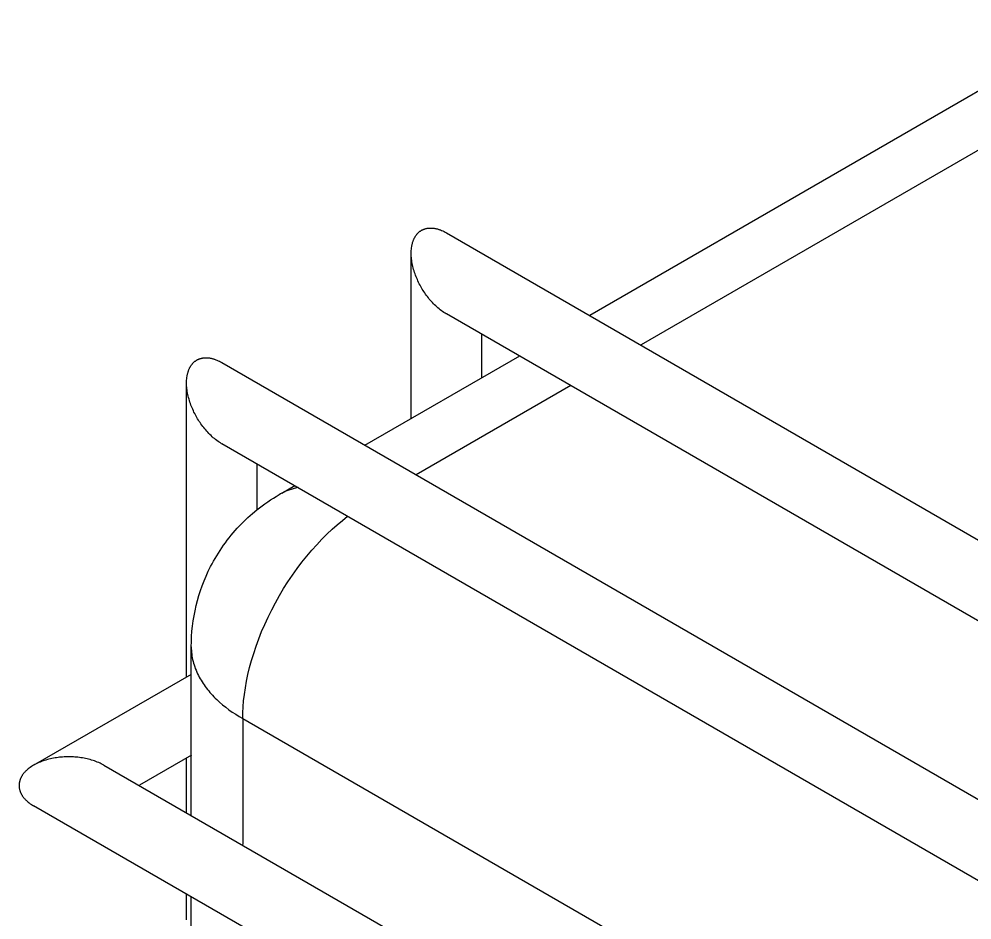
# Model space of a CAD drawing. Header units: millimetres. Extents: x 1.5 to 37.9, y -0.3 to 12.6.
# Drawn here: x 34.913 to 35.455, y 3.532 to 4.044 of the extents above; entities that cross this region are included whole.
import ezdxf

# ---------------------------------------------------------------- set-up
doc = ezdxf.new("R2010")
doc.units = ezdxf.units.MM
doc.layers.add('0.3', color=4, linetype='Continuous', lineweight=20)

msp = doc.modelspace()

# ---------------------------------------------------------------- linework, layer by layer
at = {"layer": '0.3', "lineweight": -3}
for points in [[(35.238, 3.876), (35.52972, 4.04442)], [(35.55915, 4.02759), (35.26719, 3.85903)], [(35.14216, 3.92425), (35.14238, 3.92437), (35.14261, 3.92449), (35.14284, 3.92461), (35.14307, 3.92471), (35.14331, 3.92481), (35.14355, 3.92491), (35.14379, 3.925), (35.14404, 3.92508), (35.14429, 3.92515), (35.14454, 3.92522), (35.14479, 3.92528), (35.14504, 3.92534), (35.1453, 3.92539), (35.14556, 3.92544), (35.14582, 3.92547), (35.14608, 3.92551), (35.14637, 3.92553), (35.14666, 3.92555), (35.14695, 3.92557), (35.14724, 3.92557), (35.14753, 3.92557), (35.14782, 3.92556), (35.14811, 3.92555), (35.14841, 3.92553), (35.14872, 3.9255), (35.14904, 3.92546), (35.14936, 3.92542), (35.14967, 3.92537), (35.14999, 3.92531), (35.1503, 3.92525), (35.15062, 3.92518), (35.15094, 3.9251), (35.15127, 3.92501), (35.15161, 3.92491), (35.15194, 3.92481), (35.15228, 3.9247), (35.15261, 3.92458), (35.15294, 3.92446), (35.1536, 3.92419), (35.15429, 3.92389), (35.15496, 3.92357), (35.15563, 3.92322), (35.1563, 3.92285)], [(35.1363, 3.9113), (35.13631, 3.91206), (35.13634, 3.91282), (35.1364, 3.91357), (35.13648, 3.91431), (35.13658, 3.91501), (35.13664, 3.91536), (35.13671, 3.91571), (35.13678, 3.91605), (35.13686, 3.9164), (35.13694, 3.91673), (35.13703, 3.91707), (35.13712, 3.91738), (35.13722, 3.91769), (35.13732, 3.918), (35.13743, 3.9183), (35.13754, 3.9186), (35.13766, 3.91889), (35.13779, 3.91919), (35.13792, 3.91947), (35.13805, 3.91974), (35.13818, 3.92), (35.13832, 3.92026), (35.13847, 3.92051), (35.13862, 3.92076), (35.13878, 3.921), (35.13894, 3.92124), (35.1391, 3.92148), (35.13926, 3.92169), (35.13943, 3.92189), (35.13959, 3.9221), (35.13977, 3.92229), (35.13994, 3.92249), (35.14012, 3.92267), (35.14031, 3.92286), (35.1405, 3.92303), (35.14069, 3.9232), (35.14089, 3.92337), (35.14109, 3.92353), (35.14129, 3.92369), (35.1415, 3.92384), (35.14172, 3.92398), (35.14193, 3.92412), (35.14216, 3.92425)], [(35.1563, 3.92285), (35.9034, 3.4915)], [(35.1363, 3.81728), (35.1363, 3.9113)], [(35.14216, 3.89159), (35.14173, 3.89235), (35.14131, 3.89311), (35.14091, 3.89388), (35.14053, 3.89466), (35.14015, 3.89545), (35.13979, 3.89624), (35.13945, 3.89703), (35.13912, 3.89783), (35.1388, 3.89866), (35.1385, 3.8995), (35.13821, 3.90034), (35.13794, 3.90118), (35.13769, 3.90203), (35.13746, 3.90288), (35.13724, 3.90374), (35.13705, 3.90459), (35.13688, 3.90544), (35.13673, 3.90629), (35.1366, 3.90714), (35.13649, 3.90798), (35.13641, 3.9088), (35.13635, 3.90962), (35.13631, 3.91044), (35.1363, 3.91125)], [(35.15626, 3.87668), (35.15556, 3.8771), (35.15487, 3.87754), (35.15419, 3.878), (35.15352, 3.87849), (35.15284, 3.879), (35.15217, 3.87954), (35.15151, 3.88009), (35.15087, 3.88066), (35.15022, 3.88126), (35.14959, 3.88187), (35.14897, 3.8825), (35.14836, 3.88314), (35.14776, 3.8838), (35.14718, 3.88447), (35.14661, 3.88515), (35.14605, 3.88584), (35.14552, 3.88652), (35.145, 3.88722), (35.14449, 3.88792), (35.144, 3.88864), (35.14352, 3.88936), (35.14305, 3.8901), (35.1426, 3.89084), (35.14216, 3.89159)], [(35.8634, 3.46841), (35.1563, 3.87666)], [(35.1763, 3.86511), (35.1763, 3.84038)], [(35.00847, 3.8375), (35.00848, 3.83826), (35.00852, 3.83902), (35.00857, 3.83977), (35.00866, 3.84051), (35.00876, 3.84121), (35.00882, 3.84156), (35.00888, 3.84191), (35.00895, 3.84225), (35.00903, 3.8426), (35.00912, 3.84293), (35.00921, 3.84327), (35.0093, 3.84358), (35.00939, 3.84389), (35.0095, 3.8442), (35.0096, 3.8445), (35.00972, 3.8448), (35.00984, 3.8451), (35.00996, 3.84539), (35.0101, 3.84567), (35.01022, 3.84594), (35.01036, 3.8462), (35.0105, 3.84646), (35.01064, 3.84671), (35.01079, 3.84696), (35.01095, 3.8472), (35.01111, 3.84744), (35.01128, 3.84768), (35.01144, 3.84789), (35.0116, 3.84809), (35.01177, 3.8483), (35.01194, 3.84849), (35.01212, 3.84869), (35.0123, 3.84887), (35.01248, 3.84906), (35.01267, 3.84923), (35.01286, 3.8494), (35.01306, 3.84957), (35.01326, 3.84973), (35.01347, 3.84989), (35.01368, 3.85004), (35.01389, 3.85018), (35.01411, 3.85032), (35.01433, 3.85045)], [(35.01433, 3.85045), (35.01456, 3.85057), (35.01478, 3.85069), (35.01501, 3.85081), (35.01525, 3.85091), (35.01549, 3.85101), (35.01573, 3.85111), (35.01597, 3.8512), (35.01621, 3.85128), (35.01646, 3.85135), (35.01671, 3.85142), (35.01696, 3.85149), (35.01722, 3.85154), (35.01748, 3.85159), (35.01774, 3.85164), (35.018, 3.85167), (35.01826, 3.85171), (35.01854, 3.85173), (35.01883, 3.85175), (35.01912, 3.85177), (35.01941, 3.85177), (35.0197, 3.85177), (35.02, 3.85176), (35.02029, 3.85175), (35.02058, 3.85173), (35.0209, 3.8517), (35.02121, 3.85166), (35.02153, 3.85162), (35.02185, 3.85157), (35.02216, 3.85151), (35.02248, 3.85145), (35.02279, 3.85138), (35.02311, 3.8513), (35.02345, 3.85121), (35.02378, 3.85111), (35.02412, 3.85101), (35.02445, 3.8509), (35.02478, 3.85078), (35.02512, 3.85066), (35.02578, 3.85039), (35.02646, 3.85009), (35.02714, 3.84977), (35.02781, 3.84942), (35.02847, 3.84905)], [(35.10999, 3.8021), (35.19806, 3.85294)], [(35.02847, 3.84905), (35.77558, 3.41771)], [(35.00847, 3.67022), (35.00847, 3.8375)], [(35.01433, 3.81779), (35.0139, 3.81855), (35.01349, 3.81931), (35.01309, 3.82008), (35.0127, 3.82086), (35.01233, 3.82165), (35.01197, 3.82244), (35.01163, 3.82323), (35.0113, 3.82404), (35.01098, 3.82486), (35.01067, 3.8257), (35.01039, 3.82654), (35.01012, 3.82738), (35.00987, 3.82823), (35.00963, 3.82908), (35.00942, 3.82994), (35.00923, 3.83079), (35.00905, 3.83164), (35.0089, 3.83249), (35.00877, 3.83334), (35.00867, 3.83418), (35.00858, 3.835), (35.00852, 3.83582), (35.00849, 3.83664), (35.00847, 3.83745)], [(35.22716, 3.83592), (35.13918, 3.78513)], [(35.02843, 3.80288), (35.02773, 3.8033), (35.02705, 3.80374), (35.02637, 3.8042), (35.0257, 3.80469), (35.02502, 3.8052), (35.02435, 3.80574), (35.02369, 3.80629), (35.02304, 3.80686), (35.0224, 3.80746), (35.02176, 3.80807), (35.02114, 3.8087), (35.02053, 3.80934), (35.01994, 3.81), (35.01935, 3.81067), (35.01878, 3.81135), (35.01822, 3.81204), (35.01769, 3.81272), (35.01718, 3.81342), (35.01667, 3.81412), (35.01618, 3.81484), (35.0157, 3.81556), (35.01523, 3.8163), (35.01477, 3.81704), (35.01433, 3.81779)], [(35.73558, 3.39461), (35.02847, 3.80286)], [(35.04847, 3.79131), (35.04847, 3.76521)], [(35.01115, 3.68729), (35.0112, 3.69027), (35.01133, 3.69323), (35.01155, 3.69619), (35.01186, 3.69914), (35.01225, 3.70207), (35.01273, 3.70499), (35.0133, 3.70789), (35.01395, 3.71077), (35.01468, 3.71363), (35.0155, 3.71647), (35.01641, 3.71929), (35.0174, 3.72208), (35.01847, 3.72484), (35.01962, 3.72757), (35.02086, 3.73027), (35.02217, 3.73294), (35.023, 3.73451), (35.02386, 3.73608), (35.02474, 3.73762), (35.02565, 3.73915), (35.02658, 3.74066), (35.02755, 3.74216), (35.02853, 3.74364), (35.02955, 3.7451), (35.03059, 3.74654), (35.03166, 3.74796), (35.03275, 3.74936), (35.03386, 3.75075), (35.035, 3.75211), (35.03617, 3.75346), (35.03736, 3.75478), (35.03857, 3.75609), (35.04094, 3.7585), (35.04338, 3.76083), (35.04591, 3.76308), (35.0485, 3.76524), (35.05001, 3.76643), (35.05154, 3.76759), (35.0531, 3.76872), (35.05467, 3.76981), (35.05626, 3.77088), (35.05787, 3.77192), (35.0595, 3.77292), (35.06115, 3.7739)], [(35.06269, 3.77473), (35.06188, 3.77431), (35.06109, 3.77386)], [(35.06266, 3.77477), (35.07005, 3.77903)], [(35.07225, 3.77794), (35.07099, 3.77768), (35.07037, 3.77754), (35.06975, 3.77739), (35.06913, 3.77722), (35.06852, 3.77705), (35.06792, 3.77687), (35.06732, 3.77667), (35.06672, 3.77646), (35.06613, 3.77625), (35.06554, 3.77602), (35.06496, 3.77578), (35.06438, 3.77554), (35.06381, 3.77528), (35.06325, 3.77501), (35.06269, 3.77473)], [(35.04044, 3.64647), (35.0405, 3.64975), (35.04067, 3.65314), (35.04096, 3.65664), (35.04137, 3.66024), (35.04192, 3.66393), (35.0426, 3.66772), (35.04341, 3.67159), (35.04436, 3.67553), (35.04545, 3.67953), (35.04667, 3.68359), (35.04804, 3.68768), (35.04955, 3.69181), (35.05119, 3.69595), (35.05296, 3.70009), (35.05487, 3.70423), (35.0569, 3.70834), (35.05905, 3.71242), (35.06131, 3.71644), (35.06368, 3.72041), (35.06615, 3.72429), (35.06871, 3.7281), (35.07135, 3.7318), (35.07406, 3.73539), (35.07683, 3.73887), (35.07966, 3.74222), (35.08253, 3.74543), (35.08543, 3.7485), (35.08835, 3.75142), (35.09129, 3.75419), (35.09424, 3.75681), (35.09718, 3.75927), (35.10011, 3.76156)], [(35.01115, 3.68734), (35.01117, 3.6863), (35.01121, 3.68526), (35.01129, 3.68422), (35.01141, 3.68318), (35.01155, 3.68214), (35.01173, 3.68111), (35.01194, 3.68007), (35.01218, 3.67905), (35.01245, 3.67802), (35.01275, 3.677), (35.01309, 3.67599), (35.01345, 3.67498), (35.01385, 3.67397), (35.01428, 3.67298), (35.01473, 3.67198), (35.01522, 3.671)], [(35.01115, 3.59127), (35.01115, 3.68729)], [(34.92271, 3.6207), (35.0113, 3.67185)], [(35.01522, 3.671), (35.0157, 3.67009), (35.0162, 3.66918), (35.01673, 3.66828), (35.01728, 3.66739), (35.01786, 3.66651), (35.01846, 3.66563), (35.01908, 3.66477), (35.01972, 3.66391), (35.02039, 3.66306), (35.02107, 3.66222), (35.02178, 3.66139), (35.02251, 3.66057), (35.02325, 3.65976), (35.02402, 3.65896), (35.0248, 3.65817), (35.02561, 3.65739), (35.02726, 3.65587), (35.02899, 3.65439), (35.03077, 3.65295), (35.03261, 3.65156), (35.0345, 3.65022), (35.03644, 3.64892), (35.03842, 3.64767), (35.04044, 3.64647)], [(35.04044, 3.64647), (35.60613, 3.31987)], [(35.04044, 3.64647), (35.04044, 3.57488)], [(34.94144, 3.62475), (34.94057, 3.62475), (34.9397, 3.62472), (34.93884, 3.62468), (34.93797, 3.62463), (34.9371, 3.62456), (34.93624, 3.62447), (34.93538, 3.62437), (34.93452, 3.62426), (34.93364, 3.62412), (34.93276, 3.62397), (34.93189, 3.62379), (34.93103, 3.62361), (34.93017, 3.6234), (34.92931, 3.62318), (34.92847, 3.62293), (34.92763, 3.62267), (34.92681, 3.6224), (34.926, 3.6221), (34.9252, 3.62179), (34.92441, 3.62146), (34.92366, 3.62112), (34.92292, 3.62077), (34.9222, 3.62039), (34.92149, 3.62)], [(34.9614, 3.62), (34.96069, 3.62039), (34.95997, 3.62077), (34.95923, 3.62112), (34.95847, 3.62146), (34.95769, 3.62179), (34.95689, 3.6221), (34.95608, 3.6224), (34.95526, 3.62267), (34.95442, 3.62293), (34.95357, 3.62318), (34.95272, 3.6234), (34.95186, 3.62361), (34.95099, 3.62379), (34.95012, 3.62397), (34.94925, 3.62412), (34.94837, 3.62426), (34.94751, 3.62437), (34.94665, 3.62447), (34.94579, 3.62456), (34.94492, 3.62463), (34.94405, 3.62468), (34.94318, 3.62472), (34.94231, 3.62475), (34.94144, 3.62475)], [(35.01129, 3.62566), (34.98173, 3.60859)], [(35.00847, 3.59282), (35.00847, 3.62403)], [(34.92144, 3.61997), (34.92079, 3.61958), (34.92015, 3.61917), (34.91953, 3.61875), (34.91893, 3.61831), (34.91837, 3.61787), (34.9181, 3.61764), (34.91783, 3.61741), (34.91757, 3.61718), (34.91731, 3.61694), (34.91706, 3.6167), (34.91681, 3.61645), (34.91659, 3.61622), (34.91637, 3.61598), (34.91616, 3.61574), (34.91595, 3.61549), (34.91575, 3.61524), (34.91555, 3.61499), (34.91536, 3.61474), (34.91518, 3.61448), (34.91501, 3.61424), (34.91485, 3.61399), (34.9147, 3.61374), (34.91455, 3.61349), (34.91441, 3.61323), (34.91428, 3.61297), (34.91415, 3.61271), (34.91403, 3.61245), (34.91393, 3.61221), (34.91383, 3.61197), (34.91374, 3.61172), (34.91366, 3.61147), (34.91358, 3.61122), (34.91351, 3.61097), (34.91344, 3.61072), (34.91338, 3.61047), (34.91333, 3.61022), (34.91329, 3.60996), (34.91325, 3.60971), (34.91322, 3.60945), (34.91319, 3.60919), (34.91317, 3.60894), (34.91316, 3.60868), (34.91316, 3.60842)], [(34.96144, 3.61997), (35.66855, 3.21172)], [(34.91316, 3.60842), (34.91316, 3.60817), (34.91317, 3.60791), (34.91319, 3.60765), (34.91322, 3.6074), (34.91325, 3.60714), (34.91329, 3.60689), (34.91333, 3.60663), (34.91338, 3.60638), (34.91344, 3.60613), (34.91351, 3.60587), (34.91358, 3.60562), (34.91366, 3.60538), (34.91374, 3.60513), (34.91383, 3.60488), (34.91393, 3.60464), (34.91403, 3.6044), (34.91415, 3.60413), (34.91428, 3.60387), (34.91441, 3.60362), (34.91455, 3.60336), (34.9147, 3.60311), (34.91485, 3.60286), (34.91501, 3.60261), (34.91518, 3.60237), (34.91536, 3.60211), (34.91555, 3.60186), (34.91575, 3.6016), (34.91595, 3.60136), (34.91616, 3.60111), (34.91637, 3.60087), (34.91659, 3.60063), (34.91681, 3.6004), (34.91706, 3.60015), (34.91731, 3.59991), (34.91757, 3.59967), (34.91783, 3.59944), (34.9181, 3.59921), (34.91837, 3.59898), (34.91893, 3.59854), (34.91953, 3.5981), (34.92015, 3.59767), (34.92079, 3.59727), (34.92144, 3.59688)], [(35.66855, 3.16553), (34.92144, 3.59688)], [(35.00847, 3.53197), (35.00847, 3.54663)], [(35.01115, 3.45303), (35.01115, 3.54508)]]:
    msp.add_lwpolyline(points, dxfattribs=at)

doc.saveas('drawing.dxf')
